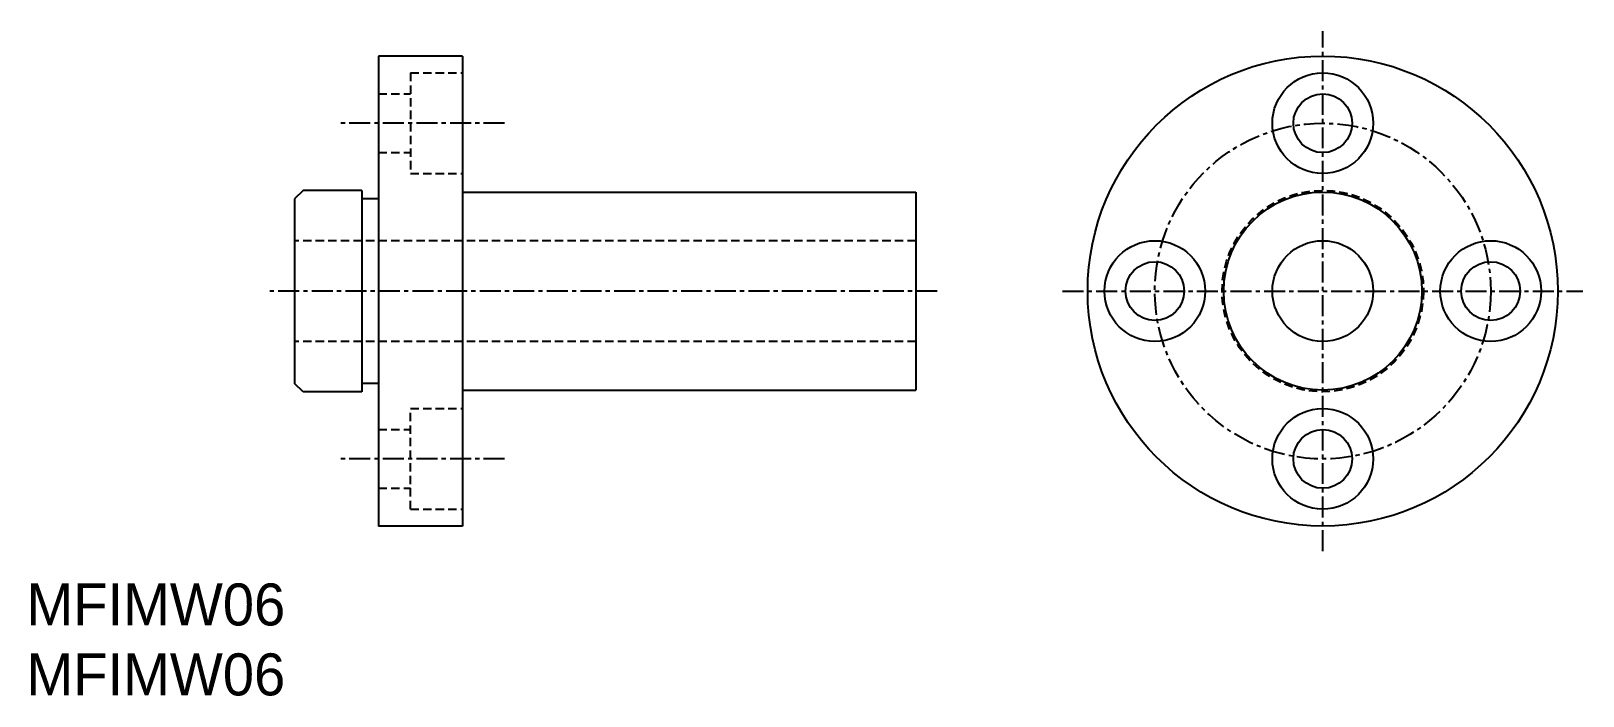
# Model space of a CAD drawing. Extents: x 10.3 to 102.7, y 10 to 49.6.
import ezdxf

# ---------------------------------------------------------------- set-up
doc = ezdxf.new("R2010")
doc.units = 0
doc.linetypes.add('CENTER', pattern=[2, 1.25, -0.25, 0.25, -0.25])
doc.linetypes.add('DASHED', pattern=[0.75, 0.5, -0.25])
doc.layers.get('0').update_dxf_attribs({"linetype": 'CONTINUOUS'})
doc.layers.add('CENTER', color=1, linetype='CENTER')

msp = doc.modelspace()

# ---------------------------------------------------------------- linework, layer by layer
at = {"color": 7, "linetype": 'CONTINUOUS'}
for p, q in [((30.971, 48.09), (30.971, 20.09)), ((35.971, 48.09), (30.971, 48.09)), ((35.971, 48.09), (35.971, 20.09)), ((87.201, 48.09), (87.201, 48.09)), ((26.471, 40.09), (25.971, 39.59)), ((29.971, 40.09), (26.471, 40.09)), ((29.971, 40.09), (29.971, 28.09)), ((35.971, 39.99), (62.971, 39.99)), ((62.971, 39.99), (62.971, 28.19)), ((25.971, 39.59), (25.971, 28.59)), ((30.971, 39.59), (29.971, 39.59)), ((26.471, 28.09), (25.971, 28.59)), ((29.971, 28.09), (26.471, 28.09)), ((30.971, 28.59), (29.971, 28.59)), ((35.971, 28.19), (62.971, 28.19)), ((35.971, 20.09), (30.971, 20.09)), ((30.971, 20.09), (30.971, 20.09))]:
    msp.add_line(p, q, dxfattribs=at)
at = {"color": 3, "linetype": 'DASHED'}
for p, q in [((32.871, 47.09), (35.971, 47.09)), ((32.871, 47.09), (32.871, 41.09)), ((30.971, 45.84), (32.871, 45.84)), ((30.971, 42.34), (32.871, 42.34)), ((32.871, 41.09), (35.971, 41.09)), ((62.971, 37.09), (25.971, 37.09)), ((62.971, 31.09), (25.971, 31.09)), ((32.871, 21.09), (32.871, 27.09)), ((32.871, 27.09), (35.971, 27.09)), ((30.971, 25.84), (32.871, 25.84)), ((30.971, 22.34), (32.871, 22.34)), ((32.871, 21.09), (35.971, 21.09))]:
    msp.add_line(p, q, dxfattribs=at)
at = {"color": 7, "linetype": 'CONTINUOUS'}
for centre, radius in [((87.201, 34.09), 14), ((87.201, 44.09), 3), ((87.201, 44.09), 1.75), ((87.201, 34.09), 5.9), ((77.201, 34.09), 3), ((87.201, 34.09), 3), ((97.201, 34.09), 3), ((77.201, 34.09), 1.75), ((97.201, 34.09), 1.75), ((87.201, 24.09), 3), ((87.201, 24.09), 1.75)]:
    msp.add_circle(centre, radius, dxfattribs=at)
at = {"color": 3, "linetype": 'DASHED'}
msp.add_circle((87.201, 34.09), 6, dxfattribs=at)
at = {"layer": 'CENTER', "color": 1, "linetype": 'CENTER'}
for p, q in [((87.201, 18.595), (87.201, 49.584)), ((38.478, 44.09), (28.643, 44.09)), ((64.243, 34.09), (24.397, 34.09)), ((71.707, 34.09), (102.696, 34.09)), ((38.478, 24.09), (28.643, 24.09))]:
    msp.add_line(p, q, dxfattribs=at)
msp.add_circle((87.201, 34.09), 10, dxfattribs=at)

# ---------------------------------------------------------------- texts
at = {"color": 7, "linetype": 'CONTINUOUS'}
for p in [(10, 14.167), (10, 10)]:
    msp.add_text('MFIMW06', height=2.5, dxfattribs=at).set_placement(p)

doc.saveas('drawing.dxf')
